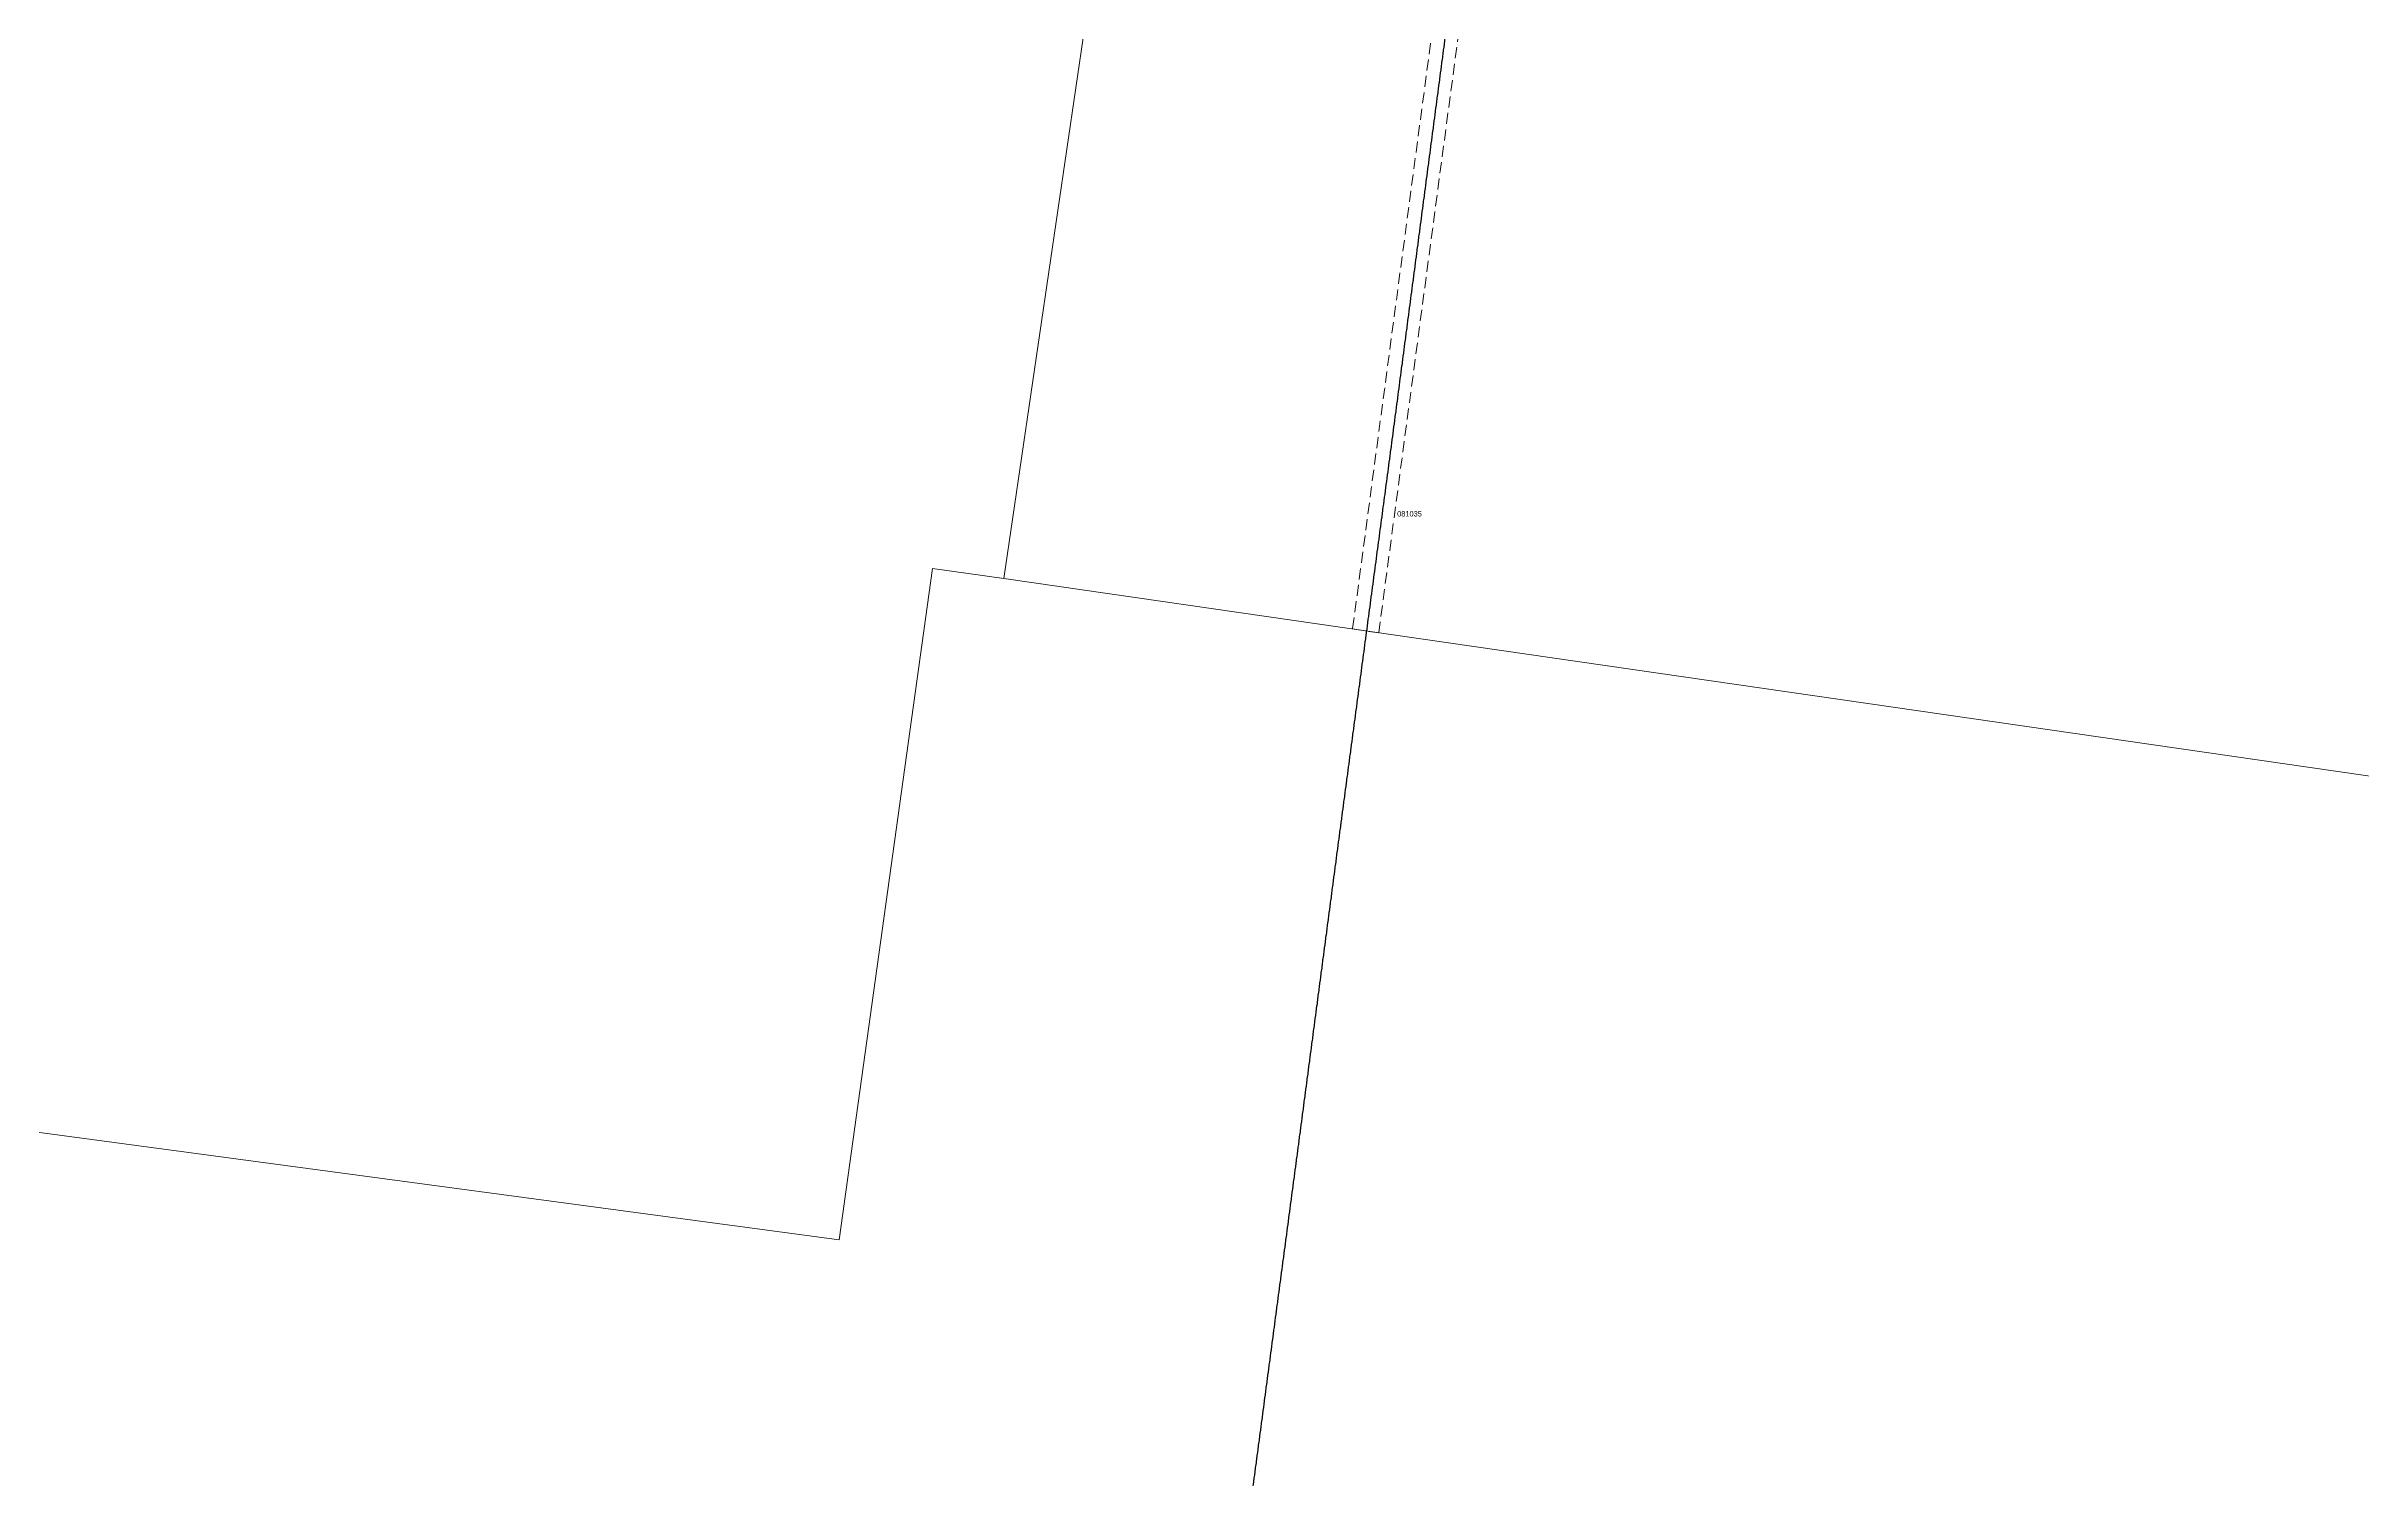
# Model space of a CAD drawing. Header units: metres. Extents: x 229048 to 234217, y 6158920 to 6161532.
# Drawn here: x 232121 to 232907, y 6158920 to 6159409 of the extents above; entities that cross this region are included whole.
import ezdxf

# ---------------------------------------------------------------- set-up
doc = ezdxf.new("R2010")
doc.units = ezdxf.units.M
for name, pattern in [('Cable Exist OH', [1, 1, 0]), ('HIDDEN', [0.375, 0.25, -0.125]), ('HIDDEN2', [0.1875, 0.125, -0.0625])]:
    doc.linetypes.add(name, pattern=pattern)
doc.layers.add('Cadastre Land Parcels_SP_EXT', color=8, linetype='Continuous', lineweight=5)
doc.layers.add('Cadastre Other Property_SP_EXT', color=8, linetype='HIDDEN', lineweight=5)
doc.layers.add('Mains_HV_EXT', color=7, linetype='Continuous')
doc.styles.get("Standard").update_dxf_attribs({"font": 'arial.ttf'})

msp = doc.modelspace()

# ---------------------------------------------------------------- linework, layer by layer
at = {"layer": 'Cadastre Land Parcels_SP_EXT', "linetype": 'Continuous'}
msp.add_lwpolyline([(232092.67, 6159583.64), (232488.97, 6159519.86), (232446.07, 6159228.04), (233245.36, 6159112.53), (233265.25, 6159109.66), (233448.28, 6159083.2), (233705.55, 6159046), (233840.72, 6159876.44), (233844, 6159896.3), (233953.94, 6160571.89)], dxfattribs=at)
msp.add_lwpolyline([(232390.13, 6159003.46), (232421.94, 6159231.45), (232446.07, 6159228.04), (232488.97, 6159519.86), (232092.67, 6159583.64), (232114.21, 6159738.82), (231454, 6159829.65), (231426.62, 6159780.55), (231217.17, 6159312.53), (231155.85, 6159175.51), (231158.34, 6159168.8), (232390.13, 6159003.46)], close=True, dxfattribs=at)
at = {"layer": 'Cadastre Other Property_SP_EXT', "linetype": 'HIDDEN2', "ltscale": 30}
msp.add_lwpolyline([(232573.51, 6159209.62), (232642.33, 6159726.06), (232880.7, 6159679.74), (233295.08, 6159527.96), (233456.44, 6159082), (233466.52, 6159080.56), (233306.16, 6159523.88), (233346.93, 6159508.96), (233348.16, 6159518.09), (233302.12, 6159534.97), (233234.7, 6159721.41), (233226.16, 6159718.52), (233291.07, 6159539), (232883.06, 6159688.44), (232643.56, 6159734.98), (232644.89, 6159744.9), (232636.02, 6159746.61), (232634.77, 6159736.69), (232127.51, 6159835.26), (232126.25, 6159826.34), (232633.44, 6159727.74), (232564.62, 6159210.92), (232573.51, 6159209.62)], close=True, dxfattribs=at)
at = {"layer": 'Mains_HV_EXT', "linetype": 'Cable Exist OH'}
msp.add_lwpolyline([(232638.64, 6159731.42), (232626.99, 6159643.37), (232616.03, 6159563.34), (232589.05, 6159359.14), (232577.27, 6159269.72), (232560.62, 6159145.04), (232546.19, 6159035.87), (232530.77, 6158919.94)], dxfattribs=at)

# ---------------------------------------------------------------- texts
at = {"layer": 'Cadastre Other Property_SP_EXT'}
msp.add_text('081035', height=1.8, dxfattribs=at).set_placement((232579.76, 6159249.14))

doc.saveas('drawing.dxf')
